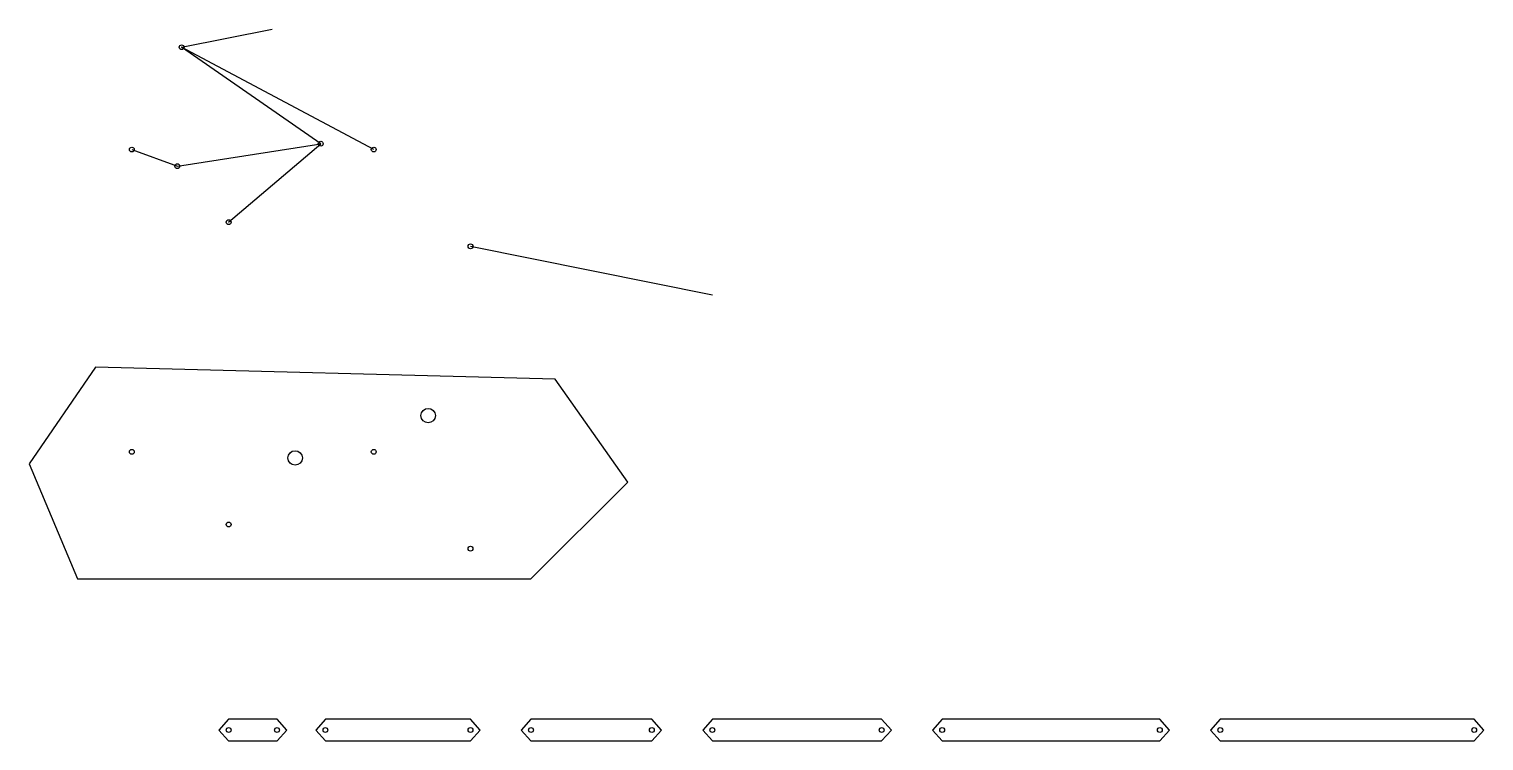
# Model space of a CAD drawing. Header units: metres. Extents: x -165 to 1038, y -429 to 160.
import ezdxf

# ---------------------------------------------------------------- set-up
doc = ezdxf.new("R2010")
doc.units = ezdxf.units.M

msp = doc.modelspace()

# ---------------------------------------------------------------- linework, layer by layer
at = {"layer": 'BODY'}
for p, q in [((-110, -120), (-165, -200)), ((270, -130), (-110, -120)), ((330, -215), (270, -130)), ((-165, -200), (-125, -295)), ((250, -295), (330, -215)), ((-125, -295), (250, -295))]:
    msp.add_line(p, q, dxfattribs=at)
at = {"layer": 'BODY_HOLES'}
for centre, radius in [((165, -160), 6), ((-80, -190), 2), ((55, -195), 6), ((120, -190), 2), ((0, -250), 2), ((200, -270), 2)]:
    msp.add_circle(centre, radius, dxfattribs=at)
at = {"layer": 'JOINTS'}
for centre in [(-38.867, 144.624), (-80, 60), (76.154, 64.811), (120, 60), (-42.412, 46.319), (0, 0), (200, -20)]:
    msp.add_circle(centre, 2, dxfattribs=at)
at = {"layer": 'L1'}
for p, q in [((0, -411), (-8, -420)), ((-8, -420), (0, -429)), ((40, -411), (0, -411)), ((48, -420), (40, -411)), ((40, -429), (48, -420)), ((0, -429), (40, -429))]:
    msp.add_line(p, q, dxfattribs=at)
for centre in [(0, -420), (40, -420)]:
    msp.add_circle(centre, 2, dxfattribs=at)
at = {"layer": 'L2'}
for p, q in [((80, -411), (72, -420)), ((72, -420), (80, -429)), ((200, -411), (80, -411)), ((208, -420), (200, -411)), ((200, -429), (208, -420)), ((80, -429), (200, -429))]:
    msp.add_line(p, q, dxfattribs=at)
for centre in [(80, -420), (200, -420)]:
    msp.add_circle(centre, 2, dxfattribs=at)
at = {"layer": 'L3'}
for p, q in [((250, -411), (242, -420)), ((242, -420), (250, -429)), ((350, -411), (250, -411)), ((358, -420), (350, -411)), ((350, -429), (358, -420)), ((250, -429), (350, -429))]:
    msp.add_line(p, q, dxfattribs=at)
for centre in [(250, -420), (350, -420)]:
    msp.add_circle(centre, 2, dxfattribs=at)
at = {"layer": 'L4'}
for p, q in [((400, -411), (392, -420)), ((392, -420), (400, -429)), ((540, -411), (400, -411)), ((548, -420), (540, -411)), ((540, -429), (548, -420)), ((400, -429), (540, -429))]:
    msp.add_line(p, q, dxfattribs=at)
for centre in [(400, -420), (540, -420)]:
    msp.add_circle(centre, 2, dxfattribs=at)
at = {"layer": 'L5'}
for p, q in [((590, -411), (582, -420)), ((582, -420), (590, -429)), ((770, -411), (590, -411)), ((778, -420), (770, -411)), ((770, -429), (778, -420)), ((590, -429), (770, -429))]:
    msp.add_line(p, q, dxfattribs=at)
for centre in [(590, -420), (770, -420)]:
    msp.add_circle(centre, 2, dxfattribs=at)
at = {"layer": 'SCHEMATIC'}
for p, q in [((-38.867, 144.624), (36.133, 159.624)), ((76.154, 64.811), (-38.867, 144.624)), ((120, 60), (-38.867, 144.624)), ((-42.412, 46.319), (76.154, 64.811)), ((0, 0), (76.154, 64.811)), ((-80, 60), (-42.412, 46.319)), ((200, -20), (400, -60))]:
    msp.add_line(p, q, dxfattribs=at)
at = {"layer": 'TAIL'}
for p, q in [((820, -411), (812, -420)), ((812, -420), (820, -429)), ((1030, -411), (820, -411)), ((1038, -420), (1030, -411)), ((1030, -429), (1038, -420)), ((820, -429), (1030, -429))]:
    msp.add_line(p, q, dxfattribs=at)
for centre in [(820, -420), (1030, -420)]:
    msp.add_circle(centre, 2, dxfattribs=at)

doc.saveas('drawing.dxf')
